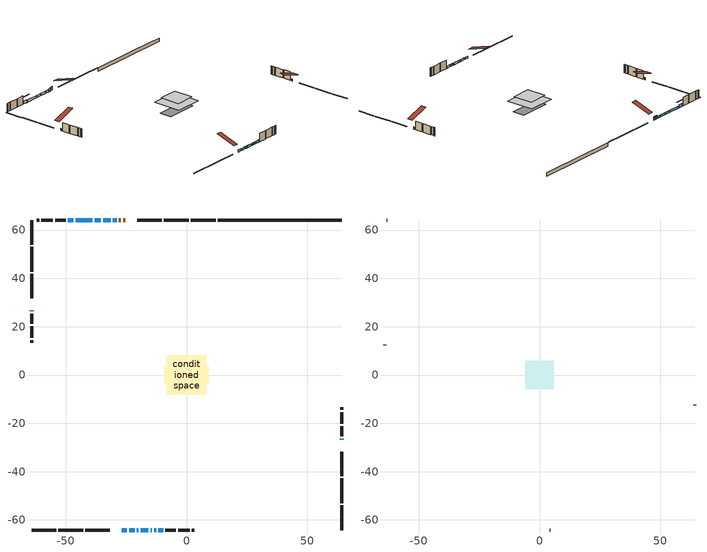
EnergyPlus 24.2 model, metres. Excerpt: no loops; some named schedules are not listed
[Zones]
conditioned space
 floor adiabatic (AdiabaticFloorConstruction): -8.22,-8.22 -8.22,8.22 8.22,8.22 8.22,-8.22 z2.59
 floor foundation (Slab1 construction): -9.22,-3.58 -9.22,3.58 9.22,3.58 9.22,-3.58 z-1.98
 wall outside (RimJoist1 construction): 12.02,64.15 1.81,64.15 / -64.15,-64.15 -53.95,-64.15 / -64.15,64.15 -64.15,53.95 / 64.15,-64.15 64.15,-53.95 z0.15:0.45
 wall outside (RimJoist2 construction): 0.88,64.15 -9.33,64.15 / -53.02,-64.15 -42.81,-64.15 / -64.15,53.02 -64.15,42.81 / 64.15,-53.02 64.15,-42.81 z0.15:0.45
 wall outside (RimJoist3 construction): -10.26,64.15 -20.47,64.15 / -41.88,-64.15 -31.67,-64.15 / -64.15,41.88 -64.15,31.67 / 64.15,-41.88 64.15,-31.67 z0.15:0.45
 wall outside (AdiabaticWallConstruction 1): -25.31,64.15 -26.19,64.15 / -27.11,64.15 -27.98,64.15 z0.15:2.18
 wall outside (AdiabaticWallConstruction): -28.91,64.15 -30.48,64.15 / -31.4,64.15 -34.5,64.15 / -35.43,64.15 -38.06,64.15 / -26.83,-64.15 -24.64,-64.15 / -23.72,-64.15 -21.43,-64.15 / -20.5,-64.15 -19.95,-64.15 / 64.15,-26.83 64.15,-26.33 / -64.15,26.83 -64.15,26.33 / -38.99,64.15 -45.94,64.15 / -19.03,-64.15 -15.8,-64.15 / -14.88,-64.15 -14.33,-64.15 / -13.4,-64.15 -12.6,-64.15 / -11.68,-64.15 -9.66,-64.15 z0.15:1.37; -46.86,64.15 -49.15,64.15 z0.15:1.8
 wall outside (Wall1 construction): -50.08,64.15 -54.37,64.15 / -8.74,-64.15 -4.44,-64.15 / -64.15,25.41 -64.15,21.11 / 64.15,-25.41 64.15,-21.11 z0.15:5.03
 wall outside (Wall2 construction): -55.3,64.15 -60.08,64.15 / -3.52,-64.15 1.27,-64.15 / -64.15,20.19 -64.15,15.4 / 64.15,-20.19 64.15,-15.4 z0.15:5.03
 wall outside (Wall3 construction): -61.01,64.15 -62.06,64.15 / 2.19,-64.15 3.25,-64.15 / -64.15,14.48 -64.15,13.42 / 64.15,-14.48 64.15,-13.42 z0.15:5.03
 wall foundation (FoundationWall1 construction): 12.95,64.15,-1.98 12.95,64.15,0.15 59.03,64.15,0.15 59.03,64.15,-0.08 64.15,64.15,-0.08 64.15,64.15,-1.98
 window (WindowConstruction 11): -28.91,64.15 -30.47,64.15 z0.15:1.37
 window (WindowConstruction 6): -31.4,64.15 -34.5,64.15 z0.15:1.37
 window (WindowConstruction 7): -35.43,64.15 -38.06,64.15 z0.15:1.37
 window (WindowConstruction 8): -26.83,-64.15 -24.64,-64.15 z0.15:1.37
 window (WindowConstruction 9): -23.71,-64.15 -21.43,-64.15 z0.15:1.37
 window (WindowConstruction 10): -20.5,-64.15 -19.95,-64.15 z0.15:1.37
 window (WindowConstruction 12): 64.15,-26.83 64.15,-26.34 z0.15:1.37
 window (WindowConstruction 13): -64.15,26.83 -64.15,26.34 z0.15:1.37
 window (WindowConstruction): -38.99,64.15 -45.93,64.15 z0.15:1.37
 window (WindowConstruction 1): -19.02,-64.15 -15.81,-64.15 z0.15:1.37
 window (WindowConstruction 2): -14.88,-64.15 -14.33,-64.15 z0.15:1.37
 window (WindowConstruction 3): -13.4,-64.15 -12.61,-64.15 z0.15:1.37
 window (WindowConstruction 4): -11.68,-64.15 -9.66,-64.15 z0.15:1.37
 window (WindowConstruction 5): -46.86,64.15 -49.15,64.15 z0.15:1.8
 door (Door): -25.31,64.15 -26.19,64.15 z0.15:2.18
 door (Door 1): -27.12,64.15 -27.98,64.15 z0.15:2.18
 ceiling adiabatic (AdiabaticFloorConstruction): 8.22,-8.22 8.22,8.22 -8.22,8.22 -8.22,-8.22 z2.59
attic - vented
 floor to conditioned space (Floor1 construction Reversed): -5.81,-5.81 -5.81,5.81 5.81,5.81 5.81,-5.81 z5.03
 wall outside (Wall4 construction): -62.99,64.15 -63.23,64.15 / 4.18,-64.15 4.41,-64.15 / -64.15,12.49 -64.15,12.26 / 64.15,-12.49 64.15,-12.26 z0.15:5.03
 roof outside (Roof1 construction): -24.38,64.15,5.03 -24.38,52.83,8.8 -21.4,52.83,8.8 -21.4,64.15,5.03; -27.75,-64.15,5.03 -27.75,-52.83,8.8 -30.74,-52.83,8.8 -30.74,-64.15,5.03; -64.15,27.75,5.03 -52.83,27.75,8.8 -52.83,30.74,8.8 -64.15,30.74,5.03; 64.15,-27.75,5.03 52.83,-27.75,8.8 52.83,-30.74,8.8 64.15,-30.74,5.03
shading: -51.48,64.15 -44.54,64.15 -44.54,64.57 -51.48,64.57 z4.13
[Building]
Building 1: Terrain=Suburbs
[Site:Location]
Windsor AP_ON: Latitude {deg}=42.28; Longitude {deg}=-82.96; Time Zone {hr}=-5; Elevation {m}=190; Keep Site Location Information=Yes
[Site:GroundTemperature:Shallow]
6.34957, 4.46684, 4.31606, 5.20952, 8.79623, 12.3662, 15.4612, 17.4219, 17.5884, 15.9938, 12.9777, 9.51722
[Site:WaterMainsTemperature]
Calculation Method=Schedule; Temperature Schedule=mains temperature schedule
[Material] Roughness=Rough; Thermal Absorptance=0.9
Name | Thickness {m} | Conductivity {W/m-K} | Density {kg/m3} | Specific Heat {J/kg-K} | Solar Absorptance | Visible Absorptance
asphalt or fiberglass shingles | 0.00635 | 0.162714 | 1121.4 | 1465.45 | 0.4 | 0.4
ceiling loosefill ins | 0.169333 | 0.0480833 | 16.02 | 1046.75 | 0.7 | 0.7
ceiling stud and cavity | 0.1397 | 0.0934478 | 65.682 | 1177.47 | 0.7 | 0.7
concrete 4.0 in. | 0.1016 | 1.803125 | 2242.8 | 837.4 | 0.7 | 0.7
concrete 8.0 in. | 0.2032 | 1.803125 | 2242.8 | 837.4 | 0.7 | 0.7
door material | 0.04445 | 0.053851 | 512.64 | 1214.23 | 0.7 | 0.7
exterior vertical ins | 0.0436689 | 0.029427 | 32.04 | 1214.23 | 0.7 | 0.7
floor covering | 0.0127 | 0.0433444 | 54.468 | 1339.84 | 0.6 | 0.6
floor rigid ins; wall rigid ins 1 | 0.512978 | 0.029427 | 32.04 | 1214.23 | 0.7 | 0.7
floor stud and cavity | 0.1397 | 1.75129 | 37.0049 | 1207.88 | 0.7 | 0.7
furniture material conditioned space 1 | 0.1524 | 0.115458 | 640.8 | 1214.23 | 0.6 | 0.6
gypsum board | 0.0127 | 0.160291 | 801 | 837.4 | 0.6 | 0.6
gypsum board 1 | 0.0127 | 0.160291 | 801 | 837.4 | 0.7 | 0.7
osb sheathing 0.5 in. | 0.0127 | 0.115458 | 512.64 | 1214.23 | 0.7 | 0.7
osb sheathing 0.75 in. | 0.01905 | 0.115458 | 512.64 | 1214.23 | 0.7 | 0.7
osb sheathing 2.0 in. | 0.0508 | 0.115458 | 512.64 | 1214.23 | 0.7 | 0.7
rim joist rigid ins; wall rigid ins | 0.051816 | 0.029427 | 32.04 | 1214.23 | 0.7 | 0.7
rim joist stud and cavity | 0.0508 | 0.275866 | 125.044 | 1163.47 | 0.6 | 0.6
rim joist stud and cavity 1 | 0.0508 | 0.265703 | 125.044 | 1163.47 | 0.6 | 0.6
rim joist stud and cavity 2 | 0.0508 | 0.0407152 | 125.044 | 1163.47 | 0.6 | 0.6
wall stud and cavity | 0.1397 | 0.163586 | 139.0536 | 1170.24 | 0.7 | 0.7
wall stud and cavity 1 | 0.1397 | 0.16529 | 139.0536 | 1170.24 | 0.7 | 0.7
wall stud and cavity 2 | 0.1397 | 0.276447 | 139.0536 | 1170.24 | 0.7 | 0.7
wall stud and cavity 3 | 0.0889 | 6.9971 | 50.32683 | 1063.81 | 0.6 | 0.6
wall stud and cavity 4 | 0.0889 | 0.380278 | 52.3479 | 1209.89 | 0.7 | 0.7
wall stud and cavity 5 | 0.0889 | 0.391764 | 83.0341 | 1211.67 | 0.7 | 0.7
wood siding | 0.0254 | 0.102417 | 544.68 | 1172.36 | 0.4 | 0.4
wood siding 1 | 0.00254 | 0.102417 | 544.68 | 1172.36 | 0.4 | 0.4
wood siding 2; wood siding 3; wood siding 4 | 0.0254 | 0.102417 | 544.68 | 1172.36 | 0.7 | 0.7
[WindowMaterial:SimpleGlazingSystem]
Name | U-Factor {W/m2-K} | Solar Heat Gain Coefficient
WindowMaterial | 2.773703 | 0.62
WindowMaterial 1 | 2.87364 | 0.56
WindowMaterial 10 | 3.01842 | 0.34
WindowMaterial 2 | 2.907136 | 0.49
WindowMaterial 3 | 2.86512 | 0.53
WindowMaterial 4 | 2.804932 | 0.59
WindowMaterial 5 | 2.77995 | 0.61
WindowMaterial 6 | 2.78676 | 0.61
WindowMaterial 7 | 2.841839 | 0.55
WindowMaterial 8 | 2.89351 | 0.51
WindowMaterial 9 | 2.89237 | 0.57
[Construction]
AdiabaticFloorConstruction: floor stud and cavity, floor rigid ins, osb sheathing 0.75 in., floor covering
AdiabaticWallConstruction: wood siding 3, wall rigid ins 1, wall stud and cavity 4, gypsum board
AdiabaticWallConstruction 1: wood siding 4, wall rigid ins 1, wall stud and cavity 4, gypsum board
Door; Door 1: door material
Floor1 construction Reversed: gypsum board, ceiling stud and cavity, ceiling loosefill ins
FoundationWall1 construction: concrete 8.0 in., gypsum board 1
furniture construction conditioned space 1: furniture material conditioned space 1
PartitionWallConstruction: gypsum board, wall stud and cavity 5, gypsum board
RimJoist1 construction: wood siding 2, rim joist rigid ins, osb sheathing 2.0 in., rim joist stud and cavity
RimJoist2 construction: wood siding 2, rim joist rigid ins, osb sheathing 2.0 in., rim joist stud and cavity 1
RimJoist3 construction: wood siding 2, rim joist rigid ins, osb sheathing 2.0 in., rim joist stud and cavity 2
Roof1 construction: asphalt or fiberglass shingles
Slab1 construction: concrete 4.0 in.
Wall1 construction: wood siding, wall rigid ins, osb sheathing 0.5 in., wall stud and cavity, gypsum board
Wall2 construction: wood siding, wall rigid ins, osb sheathing 0.5 in., wall stud and cavity 1, gypsum board
Wall3 construction: wood siding, wall rigid ins, osb sheathing 0.5 in., wall stud and cavity 2, gypsum board
Wall4 construction: wood siding 1, wall stud and cavity 3
WindowConstruction: WindowMaterial
WindowConstruction 1: WindowMaterial 1
WindowConstruction 10; WindowConstruction 2: WindowMaterial 2
WindowConstruction 11: WindowMaterial 9
WindowConstruction 12; WindowConstruction 13: WindowMaterial 10
WindowConstruction 3: WindowMaterial 3
WindowConstruction 4: WindowMaterial 4
WindowConstruction 5; WindowConstruction 6: WindowMaterial 5
WindowConstruction 7: WindowMaterial 6
WindowConstruction 8: WindowMaterial 7
WindowConstruction 9: WindowMaterial 8
[Zone] Multiplier=1; Part of Total Floor Area=Yes
Name | Volume {m3}
attic - vented | 82.9
conditioned space | 933.2
[Space]
Name | Zone | Volume {m3}
attic - vented 1 | attic - vented | 82.9
conditioned space 1 | conditioned space | 933.2
[ZoneInfiltration:EffectiveLeakageArea]
infil attic - vented 1: Zone or Space=attic - vented 1; Schedule=Always On Discrete; Effective Air Leakage Area {cm2}=6011.11; Stack Coefficient=0.000601686; Wind Coefficient=1.65731e-05
[ZoneMixing]
whole house fan mix: Zone or Space=attic - vented; Schedule=Always On Continuous; Design Flow Rate Calculation Method=Flow/Zone; Design Flow Rate {m3/s}=0; Source Zone or Space=conditioned space
[SurfaceProperty:ExposedFoundationPerimeter]
Slab1: Exposed Perimeter Calculation Method=TotalExposedPerimeter; Total Exposed Perimeter {m}=51.206
[InternalMass] Zone or ZoneList=conditioned space; Space or SpaceList=conditioned space 1
Name | Construction | Surface Area {m2}
furniture mass conditioned space 1 | furniture construction conditioned space 1 | 161.04
partition wall mass | PartitionWallConstruction | 402.6
[Lights]
interior lighting: Zone or ZoneList or Space or SpaceList=conditioned space 1; Schedule=interior lighting schedule; Design Level Calculation Method=LightingLevel; Lighting Level {W}=343.2; Return Air Fraction=0; Fraction Radiant=0.6; Fraction Visible=0.2; Fraction Replaceable=1
[People]
occupants: Zone or ZoneList or Space or SpaceList=conditioned space 1; Number of People Schedule=occupants schedule; Number of People Calculation Method=People; Number of People=3; Fraction Radiant=0.314171; Sensible Heat Fraction=0.56303; Activity Level Schedule=occupants activity schedule; Carbon Dioxide Generation Rate {m3/s-W}=0; Enable ASHRAE 55 Comfort Warnings=No; Mean Radiant Temperature Calculation Type=EnclosureAveraged
[ElectricEquipment] Zone or ZoneList or Space or SpaceList=conditioned space 1; Design Level Calculation Method=EquipmentLevel
Name | Schedule | Design Level {W} | Fraction Latent | Fraction Radiant | Fraction Lost
clothes dryer | clothes dryer schedule | 140.772 | 0.015 | 0.081 | 0.85
clothes washer | clothes washer schedule | 32.1985 | 0.03 | 0.162 | 0.7
cooking range | cooking range schedule | 215.147 | 0.08 | 0.432 | 0.2
dishwasher | dishwasher schedule | 66.8632 | 0.3 | 0.18 | 0.4
fridge | fridge schedule | 72.9452 | 0 | 0.6 | 0
mech vent bath fan 0 | mech vent bath fan 0 schedule | 50.2 | 0 | 0 | 1
mech vent bath fan 1 | mech vent bath fan 1 schedule | 50.2 | 0 | 0 | 1
mech vent house fan | mech vent house fan schedule | 0 | 0 | 0 | 1
mech vent house fan cfis | mech vent house fan cfis schedule | 0 | 0 | 0 | 0
mech vent range fan 0 | mech vent range fan 0 schedule | 57 | 0 | 0 | 1
misc plug loads | misc plug loads schedule | 494.7 | 0.045 | 0.513 | 0.1
whole house fan | Always On Discrete | 0 | 0 | 0 | 1
[OtherEquipment] Zone or ZoneList or Space or SpaceList=conditioned space 1; Design Level Calculation Method=EquipmentLevel
Name | Fuel Type | Schedule | Design Level {W} | Fraction Latent | Fraction Radiant | Fraction Lost
clothes dryer 1 | Electricity | clothes dryer schedule | 0 | 0.015 | 0.081 | 0.85
cooking range 1 | Electricity | cooking range schedule | 0 | 0.08 | 0.432 | 0.2
general water use latent | None | general water use schedule | 62.594 | 1 | 0 | 0
general water use sensible | None | general water use schedule | -61.6891 | 0 | 0.6 | 0
mech vent house fan latent load | None | Always On Discrete | 0 | 1 | 0 | 0
mech vent house fan sensible load | None | Always On Discrete | 0 | 0 | 0 | 0
water heater energy adjustment1 | NaturalGas | Always On Discrete | 0.01 | 0 | 0 | 1
[ZoneInfiltration:DesignFlowRate] Zone or ZoneList or Space or SpaceList=conditioned space 1; Schedule=Always On Discrete; Design Flow Rate Calculation Method=Flow/Zone; Design Flow Rate {m3/s}=0
infil flow; natural vent flow; whole house fan flow
[AvailabilityManager:Scheduled]
central ac and furnace airloop Availability Manager: Schedule=Always On Discrete
[Foundation:Kiva]
Foundation Kiva 1: Initial Indoor Air Temperature {C}=18; Wall Height Above Grade {m}=0.149992; Wall Depth Below Slab {m}=0.2032; Custom Block Material Name 1=exterior vertical ins; Custom Block Depth 1 {m}=2.13; Custom Block X Position 1 {m}=0.2159; Custom Block Z Position 1 {m}=0
[Foundation:Kiva:Settings]
Soil Conductivity {W/m-K}=0.849921; Soil Density {kg/m3}=1842.3; Soil Specific Heat {J/kg-K}=418.7; Ground Solar Absorptivity=0.9; Ground Thermal Absorptivity=0.9; Ground Surface Roughness {m}=0.03; Far-Field Width {m}=40; Deep-Ground Boundary Condition=ZeroFlux; Deep-Ground Depth {m}=40; Minimum Cell Dimension {m}=0.2; Maximum Cell Growth Coefficient=3; Simulation Timestep=Timestep
[Exterior:Lights]
exterior lighting: Schedule=exterior lighting schedule; Design Level {W}=75.6
[EnergyManagementSystem:GlobalVariable]
central_ac_and_furnace_airloop_Fan_RTF
infil_program_Qfan
infil_program_Qinf
natural_vent_program_Qnv
natural_vent_program_Qwhf
[EnergyManagementSystem:Sensor]
Name | Output:Variable or Output:Meter Index Key | Output:Variable or Output:Meter
airflow_gain | infil flow | Infiltration Sensible Heat Gain Energy
airflow_gain_1 | natural vent flow | Infiltration Sensible Heat Gain Energy
airflow_gain_2 | whole house fan flow | Infiltration Sensible Heat Gain Energy
airflow_loss | infil flow | Infiltration Sensible Heat Loss Energy
airflow_loss_1 | natural vent flow | Infiltration Sensible Heat Loss Energy
airflow_loss_2 | whole house fan flow | Infiltration Sensible Heat Loss Energy
clg_load_cond |  | Cooling:EnergyTransfer:Zone:CONDITIONED SPACE
clg_sp_s; clg_sp_s_1 | cooling setpoint | Schedule Value
clothes_dryer_exhaust_0_sch_s | clothes dryer exhaust 0 schedule | Schedule Value
cool_season | cooling season schedule | Schedule Value
htg_load_cond |  | Heating:EnergyTransfer:Zone:CONDITIONED SPACE
htg_sp_s; htg_sp_s_1 | heating setpoint | Schedule Value
ig_ee_conv | clothes dryer | Electric Equipment Convective Heating Energy
ig_ee_conv_2 | cooking range | Electric Equipment Convective Heating Energy
ig_ee_conv_4 | fridge | Electric Equipment Convective Heating Energy
ig_ee_conv_5 | misc plug loads | Electric Equipment Convective Heating Energy
ig_ee_conv_6 | whole house fan | Electric Equipment Convective Heating Energy
ig_ee_rad | clothes dryer | Electric Equipment Radiant Heating Energy
ig_ee_rad_2 | cooking range | Electric Equipment Radiant Heating Energy
ig_ee_rad_4 | fridge | Electric Equipment Radiant Heating Energy
ig_ee_rad_5 | misc plug loads | Electric Equipment Radiant Heating Energy
ig_ee_rad_6 | whole house fan | Electric Equipment Radiant Heating Energy
ig_lgt_conv | interior lighting | Lights Convective Heating Energy
ig_lgt_rad | interior lighting | Lights Radiant Heating Energy
ig_lgt_vis | interior lighting | Lights Visible Radiation Heating Energy
ig_oe_conv | clothes dryer 1 | Other Equipment Convective Heating Energy
ig_oe_conv_1 | cooking range 1 | Other Equipment Convective Heating Energy
ig_oe_conv_2 | general water use latent | Other Equipment Convective Heating Energy
ig_oe_conv_3 | general water use sensible | Other Equipment Convective Heating Energy
ig_oe_conv_4 | water heater energy adjustment1 | Other Equipment Convective Heating Energy
ig_oe_rad | clothes dryer 1 | Other Equipment Radiant Heating Energy
ig_oe_rad_1 | cooking range 1 | Other Equipment Radiant Heating Energy
ig_oe_rad_2 | general water use latent | Other Equipment Radiant Heating Energy
ig_oe_rad_3 | general water use sensible | Other Equipment Radiant Heating Energy
ig_oe_rad_4 | water heater energy adjustment1 | Other Equipment Radiant Heating Energy
ig_ppl_conv | occupants | People Convective Heating Energy
ig_ppl_rad | occupants | People Radiant Heating Energy
im_conv | furniture mass conditioned space 1 | Surface Inside Face Convection Heat Gain Energy
im_conv_1 | partition wall mass | Surface Inside Face Convection Heat Gain Energy
im_ig | furniture mass conditioned space 1 | Surface Inside Face Internal Gains Radiation Heat Gain Energy
im_ig_1 | partition wall mass | Surface Inside Face Internal Gains Radiation Heat Gain Energy
im_lgt | furniture mass conditioned space 1 | Surface Inside Face Lights Radiation Heat Gain Energy
im_lgt_1 | partition wall mass | Surface Inside Face Lights Radiation Heat Gain Energy
im_sol | furniture mass conditioned space 1 | Surface Inside Face Solar Radiation Heat Gain Energy
im_sol_1 | partition wall mass | Surface Inside Face Solar Radiation Heat Gain Energy
im_surf | furniture mass conditioned space 1 | Surface Inside Face Net Surface Thermal Radiation Heat Gain Energy
im_surf_1 | partition wall mass | Surface Inside Face Net Surface Thermal Radiation Heat Gain Energy
mech_vent_bath_fan_0_sch_s | mech vent bath fan 0 schedule | Schedule Value
mech_vent_bath_fan_1_sch_s | mech vent bath fan 1 schedule | Schedule Value
mech_vent_range_fan_0_sch_s | mech vent range fan 0 schedule | Schedule Value
mv_conv | mech vent bath fan 0 | Electric Equipment Convective Heating Energy
mv_conv_1 | mech vent bath fan 1 | Electric Equipment Convective Heating Energy
mv_conv_2 | mech vent house fan | Electric Equipment Convective Heating Energy
mv_conv_3 | mech vent house fan cfis | Electric Equipment Convective Heating Energy
mv_conv_4 | mech vent range fan 0 | Electric Equipment Convective Heating Energy
mv_conv_5 | mech vent house fan latent load | Other Equipment Convective Heating Energy
mv_conv_6 | mech vent house fan sensible load | Other Equipment Convective Heating Energy
mv_rad | mech vent bath fan 0 | Electric Equipment Radiant Heating Energy
mv_rad_1 | mech vent bath fan 1 | Electric Equipment Radiant Heating Energy
mv_rad_2 | mech vent house fan | Electric Equipment Radiant Heating Energy
mv_rad_3 | mech vent house fan cfis | Electric Equipment Radiant Heating Energy
mv_rad_4 | mech vent range fan 0 | Electric Equipment Radiant Heating Energy
mv_rad_5 | mech vent house fan latent load | Other Equipment Radiant Heating Energy
mv_rad_6 | mech vent house fan sensible load | Other Equipment Radiant Heating Energy
natural_vent_s | natural vent schedule | Schedule Value
out_pb_s |  | Site Outdoor Air Barometric Pressure
out_wt_s |  | Site Outdoor Air Humidity Ratio
site_vw_s |  | Site Wind Speed
ss_back_out | Window1 | Surface Window Shortwave from Zone Back Out Window Heat Transfer Rate
ss_back_out_1 | Window10 | Surface Window Shortwave from Zone Back Out Window Heat Transfer Rate
ss_back_out_10 | Window6 | Surface Window Shortwave from Zone Back Out Window Heat Transfer Rate
ss_back_out_11 | Window7 | Surface Window Shortwave from Zone Back Out Window Heat Transfer Rate
ss_back_out_12 | Window8 | Surface Window Shortwave from Zone Back Out Window Heat Transfer Rate
ss_back_out_13 | Window9 | Surface Window Shortwave from Zone Back Out Window Heat Transfer Rate
ss_back_out_2 | Window11 | Surface Window Shortwave from Zone Back Out Window Heat Transfer Rate
ss_back_out_3 | Window12 | Surface Window Shortwave from Zone Back Out Window Heat Transfer Rate
ss_back_out_4 | Window14 | Surface Window Shortwave from Zone Back Out Window Heat Transfer Rate
ss_back_out_5 | Window16 | Surface Window Shortwave from Zone Back Out Window Heat Transfer Rate
ss_back_out_6 | Window18 | Surface Window Shortwave from Zone Back Out Window Heat Transfer Rate
ss_back_out_7 | Window20 | Surface Window Shortwave from Zone Back Out Window Heat Transfer Rate
ss_back_out_8 | Window3 | Surface Window Shortwave from Zone Back Out Window Heat Transfer Rate
ss_back_out_9 | Window5 | Surface Window Shortwave from Zone Back Out Window Heat Transfer Rate
ss_conv | Door1 | Surface Inside Face Convection Heat Gain Energy
ss_conv_1 | Door2 | Surface Inside Face Convection Heat Gain Energy
ss_conv_10 | Window3 | Surface Inside Face Convection Heat Gain Energy
ss_conv_11 | Window5 | Surface Inside Face Convection Heat Gain Energy
ss_conv_12 | Window6 | Surface Inside Face Convection Heat Gain Energy
ss_conv_13 | Window7 | Surface Inside Face Convection Heat Gain Energy
ss_conv_14 | Window8 | Surface Inside Face Convection Heat Gain Energy
ss_conv_15 | Window9 | Surface Inside Face Convection Heat Gain Energy
ss_conv_2 | Window1 | Surface Inside Face Convection Heat Gain Energy
ss_conv_3 | Window10 | Surface Inside Face Convection Heat Gain Energy
ss_conv_4 | Window11 | Surface Inside Face Convection Heat Gain Energy
ss_conv_5 | Window12 | Surface Inside Face Convection Heat Gain Energy
ss_conv_6 | Window14 | Surface Inside Face Convection Heat Gain Energy
ss_conv_7 | Window16 | Surface Inside Face Convection Heat Gain Energy
ss_conv_8 | Window18 | Surface Inside Face Convection Heat Gain Energy
ss_conv_9 | Window20 | Surface Inside Face Convection Heat Gain Energy
ss_ig | Door1 | Surface Inside Face Internal Gains Radiation Heat Gain Energy
ss_ig_1 | Door2 | Surface Inside Face Internal Gains Radiation Heat Gain Energy
ss_ig_10 | Window3 | Surface Inside Face Internal Gains Radiation Heat Gain Energy
ss_ig_11 | Window5 | Surface Inside Face Internal Gains Radiation Heat Gain Energy
ss_ig_12 | Window6 | Surface Inside Face Internal Gains Radiation Heat Gain Energy
ss_ig_13 | Window7 | Surface Inside Face Internal Gains Radiation Heat Gain Energy
ss_ig_14 | Window8 | Surface Inside Face Internal Gains Radiation Heat Gain Energy
ss_ig_15 | Window9 | Surface Inside Face Internal Gains Radiation Heat Gain Energy
ss_ig_2 | Window1 | Surface Inside Face Internal Gains Radiation Heat Gain Energy
ss_ig_3 | Window10 | Surface Inside Face Internal Gains Radiation Heat Gain Energy
ss_ig_4 | Window11 | Surface Inside Face Internal Gains Radiation Heat Gain Energy
ss_ig_5 | Window12 | Surface Inside Face Internal Gains Radiation Heat Gain Energy
ss_ig_6 | Window14 | Surface Inside Face Internal Gains Radiation Heat Gain Energy
ss_ig_7 | Window16 | Surface Inside Face Internal Gains Radiation Heat Gain Energy
ss_ig_8 | Window18 | Surface Inside Face Internal Gains Radiation Heat Gain Energy
ss_ig_9 | Window20 | Surface Inside Face Internal Gains Radiation Heat Gain Energy
ss_lgt | Door1 | Surface Inside Face Lights Radiation Heat Gain Energy
ss_lgt_1 | Door2 | Surface Inside Face Lights Radiation Heat Gain Energy
ss_sol | Door1 | Surface Inside Face Solar Radiation Heat Gain Energy
ss_sol_1 | Door2 | Surface Inside Face Solar Radiation Heat Gain Energy
ss_surf | Door1 | Surface Inside Face Net Surface Thermal Radiation Heat Gain Energy
ss_surf_1 | Door2 | Surface Inside Face Net Surface Thermal Radiation Heat Gain Energy
ss_surf_10 | Window3 | Surface Inside Face Net Surface Thermal Radiation Heat Gain Energy
ss_surf_11 | Window5 | Surface Inside Face Net Surface Thermal Radiation Heat Gain Energy
ss_surf_12 | Window6 | Surface Inside Face Net Surface Thermal Radiation Heat Gain Energy
ss_surf_13 | Window7 | Surface Inside Face Net Surface Thermal Radiation Heat Gain Energy
ss_surf_14 | Window8 | Surface Inside Face Net Surface Thermal Radiation Heat Gain Energy
ss_surf_15 | Window9 | Surface Inside Face Net Surface Thermal Radiation Heat Gain Energy
ss_surf_2 | Window1 | Surface Inside Face Net Surface Thermal Radiation Heat Gain Energy
ss_surf_3 | Window10 | Surface Inside Face Net Surface Thermal Radiation Heat Gain Energy
ss_surf_4 | Window11 | Surface Inside Face Net Surface Thermal Radiation Heat Gain Energy
ss_surf_5 | Window12 | Surface Inside Face Net Surface Thermal Radiation Heat Gain Energy
ss_surf_6 | Window14 | Surface Inside Face Net Surface Thermal Radiation Heat Gain Energy
ss_surf_7 | Window16 | Surface Inside Face Net Surface Thermal Radiation Heat Gain Energy
ss_surf_8 | Window18 | Surface Inside Face Net Surface Thermal Radiation Heat Gain Energy
ss_surf_9 | Window20 | Surface Inside Face Net Surface Thermal Radiation Heat Gain Energy
ss_trans_in | Window1 | Surface Window Transmitted Solar Radiation Rate
ss_trans_in_1 | Window10 | Surface Window Transmitted Solar Radiation Rate
ss_trans_in_10 | Window6 | Surface Window Transmitted Solar Radiation Rate
ss_trans_in_11 | Window7 | Surface Window Transmitted Solar Radiation Rate
ss_trans_in_12 | Window8 | Surface Window Transmitted Solar Radiation Rate
ss_trans_in_13 | Window9 | Surface Window Transmitted Solar Radiation Rate
ss_trans_in_2 | Window11 | Surface Window Transmitted Solar Radiation Rate
ss_trans_in_3 | Window12 | Surface Window Transmitted Solar Radiation Rate
ss_trans_in_4 | Window14 | Surface Window Transmitted Solar Radiation Rate
